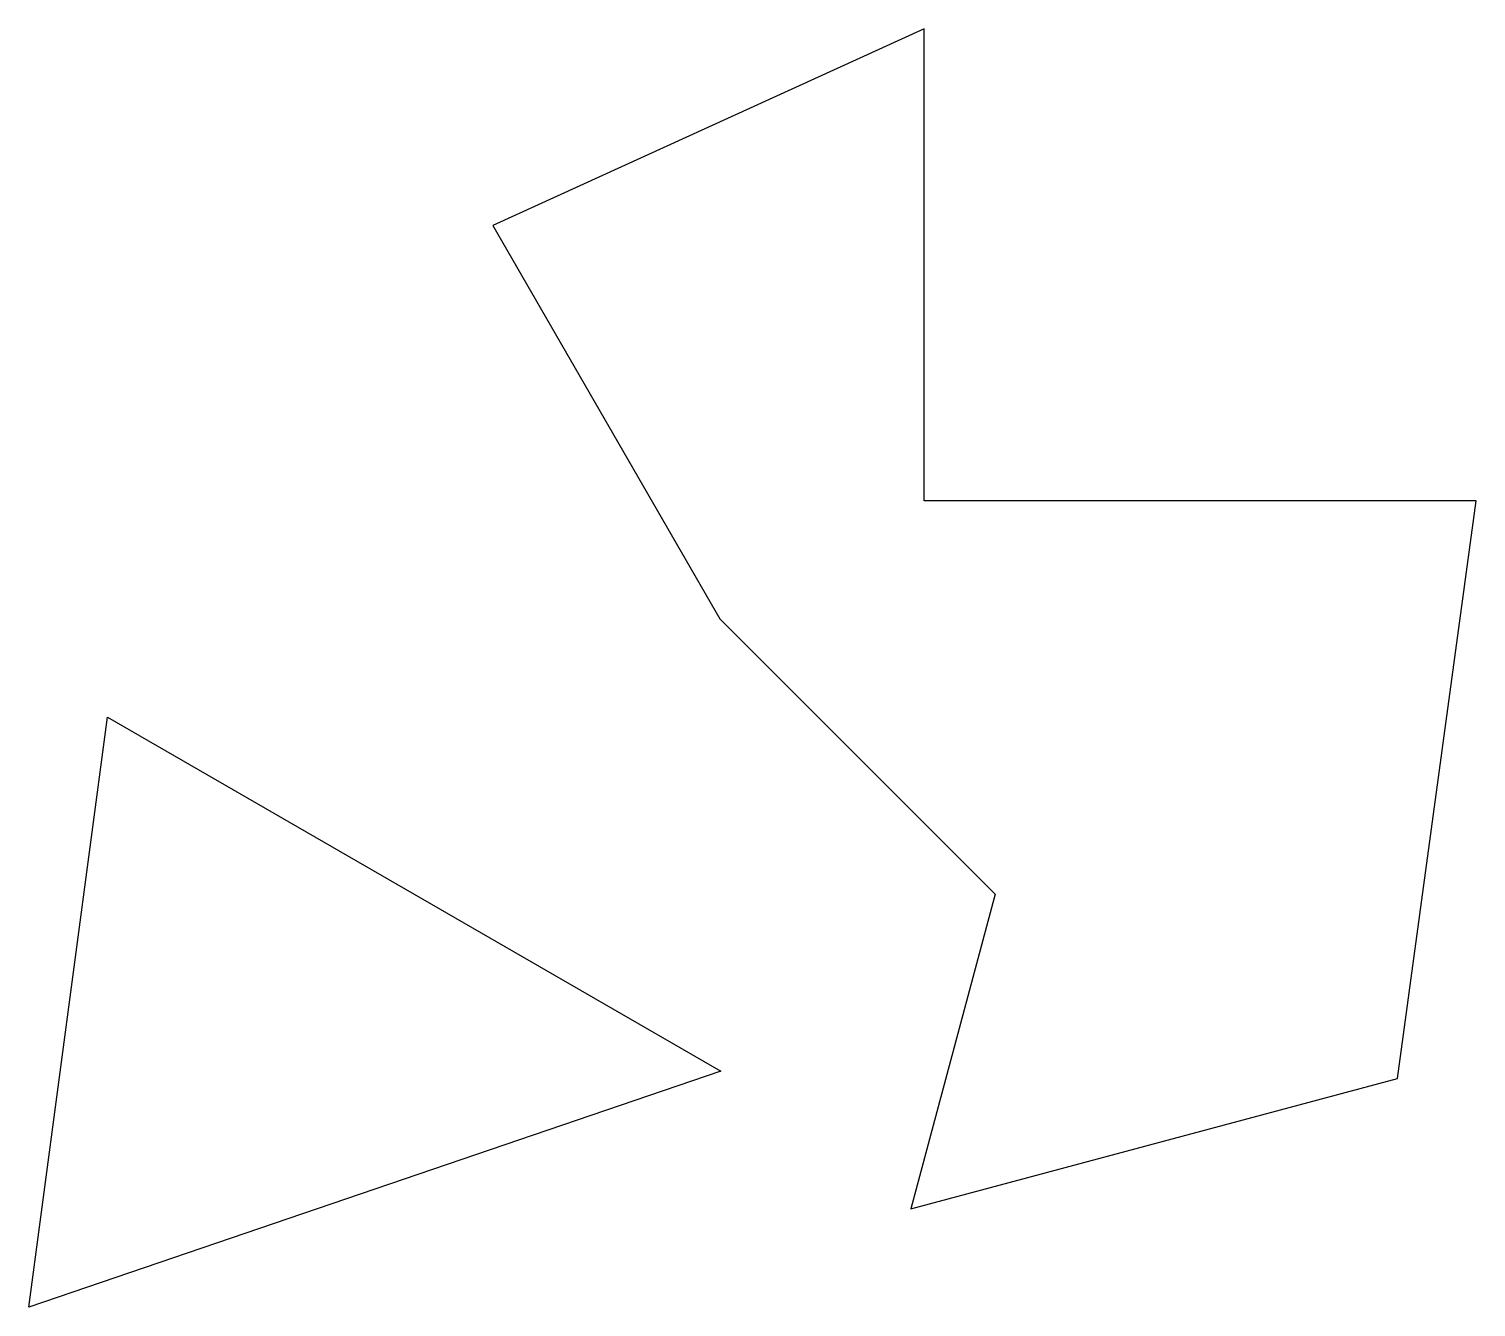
# Model space of a CAD drawing. Header units: millimetres. Extents: x 21.9 to 58.7, y 65.9 to 98.4.
import ezdxf

# ---------------------------------------------------------------- set-up
doc = ezdxf.new("R2010")
doc.units = ezdxf.units.MM
doc.layers.get('0').update_dxf_attribs({"color": 253, "lineweight": 70, "true_color": 0x8faf8f})

msp = doc.modelspace()

# ---------------------------------------------------------------- linework, layer by layer
at = {"color": 98, "lineweight": -3, "true_color": 0x054805}
for p, q in [((44.626, 98.38), (33.657, 93.38)), ((44.626, 86.38), (44.626, 98.38)), ((33.657, 93.38), (39.43, 83.38)), ((58.657, 86.38), (44.626, 86.38)), ((56.657, 71.694), (58.657, 86.38)), ((39.43, 83.38), (46.43, 76.38)), ((21.862, 65.88), (23.862, 80.88)), ((23.862, 80.88), (39.451, 71.88)), ((46.43, 76.38), (44.287, 68.38)), ((39.451, 71.88), (21.862, 65.88)), ((44.287, 68.38), (56.657, 71.694))]:
    msp.add_line(p, q, dxfattribs=at)

doc.saveas('drawing.dxf')
